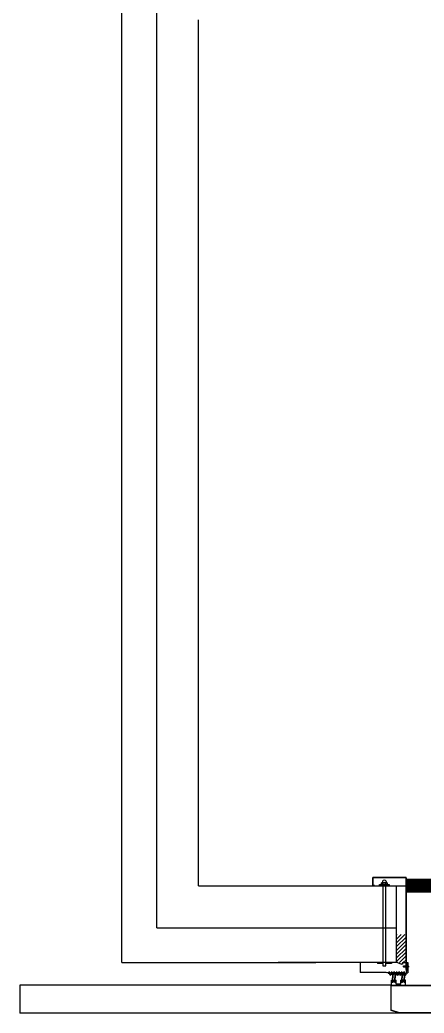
# Model space of a CAD drawing. Header units: millimetres. Extents: x 0 to 33600, y 0 to 8910.
# Drawn here: x 25696 to 26420, y 6144 to 7922 of the extents above; entities that cross this region are included whole.
import ezdxf
from ezdxf.lldxf.tags import DXFTag

# ---------------------------------------------------------------- set-up
doc = ezdxf.new("R2010")
doc.units = ezdxf.units.MM
doc.header["$LTSCALE"] = 20
doc.header["$MEASUREMENT"] = 0
doc.linetypes.add('CENTER', pattern=[2, 1.25, -0.25, 0.25, -0.25])
doc.linetypes.add('지하2층 평면도 정화조변경안$0$HID', pattern=[2, 1.1, -0.9])
doc.layers.get('0').update_dxf_attribs({"linetype": 'CONTINUOUS'})
for name, color, linetype in [('DOOR', 7, 'CONTINUOUS'), ('DOOR-2', 1, 'CONTINUOUS'), ('DOOR-3', 8, 'CONTINUOUS'), ('방열문', 7, 'CONTINUOUS'), ('지하2층 평면도 정화조변경안$0$A-FLOR-PANL', 253, 'CONTINUOUS'), ('지하2층 평면도 정화조변경안$0$HID', 253, '지하2층 평면도 정화조변경안$0$HID'), ('지하2층 평면도 정화조변경안$0$충돌방지대 IN', 253, 'CONTINUOUS')]:
    doc.layers.add(name, color=color, linetype=linetype)
tags = doc.linetypes.add('破線', pattern=[38.1, 25.4, -12.7]).pattern_tags.tags
tags[6:7] = [DXFTag(74, 4), DXFTag(75, 0), DXFTag(340, '0'), DXFTag(46, 1.0), DXFTag(50, 0.0), DXFTag(44, 0.0), DXFTag(45, 0.0)]
tags[4:5] = [DXFTag(74, 4), DXFTag(75, 0), DXFTag(340, '0'), DXFTag(46, 1.0), DXFTag(50, 0.0), DXFTag(44, 0.0), DXFTag(45, 0.0)]
tags = doc.linetypes.add('２点鎖線', pattern=[63.5, 31.75, -6.35, 6.35, -6.35, 6.35, -6.35]).pattern_tags.tags
tags[14:15] = [DXFTag(74, 4), DXFTag(75, 0), DXFTag(340, '0'), DXFTag(46, 1.0), DXFTag(50, 0.0), DXFTag(44, 0.0), DXFTag(45, 0.0)]
tags[12:13] = [DXFTag(74, 4), DXFTag(75, 0), DXFTag(340, '0'), DXFTag(46, 1.0), DXFTag(50, 0.0), DXFTag(44, 0.0), DXFTag(45, 0.0)]
tags[10:11] = [DXFTag(74, 4), DXFTag(75, 0), DXFTag(340, '0'), DXFTag(46, 1.0), DXFTag(50, 0.0), DXFTag(44, 0.0), DXFTag(45, 0.0)]
tags[8:9] = [DXFTag(74, 4), DXFTag(75, 0), DXFTag(340, '0'), DXFTag(46, 1.0), DXFTag(50, 0.0), DXFTag(44, 0.0), DXFTag(45, 0.0)]
tags[6:7] = [DXFTag(74, 4), DXFTag(75, 0), DXFTag(340, '0'), DXFTag(46, 1.0), DXFTag(50, 0.0), DXFTag(44, 0.0), DXFTag(45, 0.0)]
tags[4:5] = [DXFTag(74, 4), DXFTag(75, 0), DXFTag(340, '0'), DXFTag(46, 1.0), DXFTag(50, 0.0), DXFTag(44, 0.0), DXFTag(45, 0.0)]

# ---------------------------------------------------------------- blocks, each defined once
blk = doc.blocks.new('A$C2D346D32')
for p, q in [((43, 174.6), (10, 174.6)), ((10, 81.6), (10, 174.6)), ((45, 41.8), (45, 172.6)), ((42, 93.4), (42, 113.4)), ((45, 113.4), (42, 113.4)), ((9, 75.1), (6, 75.1)), ((6, 69.4), (6, 75.1)), ((9, 69.6), (9, 75.1)), ((10, 81.6), (11, 71.6)), ((11, 69.6), (11, 71.6)), ((42, 63.4), (42, 83.4)), ((2.5, 69.4), (6, 69.4)), ((2.5, 64.4), (11, 64.4)), ((2.5, 60.4), (11, 60.4)), ((2.5, 55.4), (11, 55.4)), ((2.5, 51.4), (11, 51.4)), ((2.5, 46.4), (11, 46.4)), ((2.5, 42.4), (11, 42.4)), ((2.5, 37.4), (11, 37.4)), ((11, 60.4), (11, 64.4)), ((11, 51.4), (11, 55.4)), ((11, 42.4), (11, 46.4)), ((11, 33.4), (11, 37.4)), ((45, 41.8), (39, 27.2)), ((45, 63.4), (42, 63.4)), ((2.5, 33.4), (11, 33.4)), ((2.5, 28.4), (11, 28.4)), ((2.5, 24.4), (11, 24.4)), ((2.5, 19.4), (11, 19.4)), ((2.5, 15.4), (11, 15.4)), ((2.5, 10.4), (8, 10.4)), ((8, 10.4), (8, 4.6)), ((37.5, 4.6), (8, 4.6)), ((11, 24.4), (11, 28.4)), ((11, 15.4), (11, 19.4)), ((29.2, 10.6), (13, 10.6)), ((13, 10.6), (13, 7.6)), ((29.2, 7.6), (13, 7.6)), ((28.2, 4.6), (34.8, 4.6)), ((29.5, 19.6), (29.2, 19.4)), ((29.2, 19.4), (33.8, 19.4)), ((29.2, 19.4), (29.2, 4.6)), ((29.5, 19.6), (33.5, 19.6)), ((29.5, 19.6), (29.5, 4.6)), ((33.5, 19.6), (33.8, 19.4)), ((33.5, 19.6), (33.5, 4.6)), ((33.8, 19.4), (33.8, 4.6)), ((43, 10.6), (33.8, 10.6)), ((40, 7.6), (33.8, 7.6)), ((38, 5.1), (37.5, 4.6)), ((38, 5.1), (38.5, 4.6)), ((45, 4.6), (38.5, 4.6)), ((39, 23.6), (39, 27.2)), ((45, 23.6), (39, 23.6)), ((40, 8.1), (40, 7.6)), ((45, 8.1), (40, 8.1)), ((45, 23.6), (45, 12.6)), ((45, 8.1), (45, 4.6))]:
    blk.add_line(p, q)
at = {"color": 1}
for p, q in [((31.2, 3.8), (31.2, 1.8)), ((31.8, 3.8), (31.2, 3.8)), ((31.5, 20.7), (31.5, 0)), ((31.8, 3.8), (31.8, 1.8))]:
    blk.add_line(p, q, dxfattribs=at)
for centre, radius, start, end in [((43, 172.6), 2, 0, 90), ((2.5, 66.9), 2.5, 90, 270), ((2.5, 57.9), 2.5, 90, 270), ((2.5, 48.9), 2.5, 90, 270), ((2.5, 39.9), 2.5, 90, 270), ((10, 69.6), 1, 180, 0), ((2.5, 30.9), 2.5, 90, 270), ((2.5, 21.9), 2.5, 90, 270), ((2.5, 12.9), 2.5, 90, 270), ((28.2, 4.4), 0.286, 90, 200.9424), ((31.5, 5.6), 3.84, 200.9424, 339.0576), ((34.8, 4.4), 0.286, 339.0576, 90), ((43, 12.6), 2, 270, 0)]:
    blk.add_arc(centre, radius, start, end)
blk = doc.blocks.new('A$C6C8934C4')
at = {"color": 0}
for centre, start in [((-3.4, -94.6), 81.3395), ((-3.4, -95.7), 81.3862)]:
    blk.add_arc(centre, 106.1, start, 90, dxfattribs=at)
blk.add_arc((12.4, 9.8), 0.538, 283.2102, 67.1877)
at = {"layer": '방열문', "color": 1, "linetype": 'CENTER'}
for p, q in [((-20.6, 11), (-3.4, 11)), ((-16.7, 14.9), (-16.7, 7.1))]:
    blk.add_line(p, q, dxfattribs=at)
at = {"layer": '방열문', "color": 0}
for p, q in [((-15, 11.5), (-3.4, 11.5)), ((-15, 10.5), (-3.4, 10.5))]:
    blk.add_line(p, q, dxfattribs=at)
blk.add_arc((-16.7, 11), 1.81, 16.6015, 343.3985, dxfattribs=at)
at = {"layer": '방열문', "color": 1, "linetype": 'CENTER'}
blk.add_arc((-3.4, -95.1), 106.1, 80.8303, 90, dxfattribs=at)
blk = doc.blocks.new('A$C755A1BEC')
for p, q in [((0, 17.8), (0, 0.2)), ((49.8, 18), (0.2, 18)), ((3.2, 2.5), (3.2, 0.2)), ((4.7, 2.5), (4.7, 0.2)), ((11.7, 2.5), (11.7, 0.2)), ((13.2, 2.5), (13.2, 0.2)), ((16.5, 14.5), (33.5, 14.5)), ((16.5, 14.5), (16.5, 0.2)), ((33.5, 14.5), (33.5, 0.2)), ((36.7, 2.5), (36.7, 0.2)), ((38.2, 2.5), (38.2, 0.2)), ((45.2, 2.5), (45.2, 0.2)), ((46.7, 2.5), (46.7, 0.2)), ((50, 17.8), (50, 0.2)), ((0.2, 0), (3, 0)), ((4.9, 0), (11.5, 0)), ((13.4, 0), (16.3, 0)), ((36.5, 0), (33.7, 0)), ((45, 0), (38.4, 0)), ((49.8, 0), (46.9, 0))]:
    blk.add_line(p, q)
for centre, radius, start, end in [((0.2, 17.8), 0.2, 90, 180), ((0.2, 0.2), 0.2, 180, 270), ((4, 4.9), 2.5, 287.4576, 252.5424), ((3, 0.2), 0.2, 270, 0), ((4.9, 0.2), 0.2, 180, 270), ((12.5, 4.9), 2.5, 287.4576, 252.5424), ((11.5, 0.2), 0.2, 270, 0), ((13.4, 0.2), 0.2, 180, 270), ((16.3, 0.2), 0.2, 270, 0), ((33.7, 0.2), 0.2, 180, 270), ((37.5, 4.9), 2.5, 287.4576, 252.5424), ((36.5, 0.2), 0.2, 270, 0), ((38.4, 0.2), 0.2, 180, 270), ((46, 4.9), 2.5, 287.4576, 252.5424), ((45, 0.2), 0.2, 270, 0), ((46.9, 0.2), 0.2, 180, 270), ((49.8, 17.8), 0.2, 0, 90), ((49.8, 0.2), 0.2, 270, 0)]:
    blk.add_arc(centre, radius, start, end)

msp = doc.modelspace()

# ---------------------------------------------------------------- hatches: boundary and pattern name
h = msp.add_hatch()
h.set_pattern_fill('DOTS', color=256, scale=2.5, style=0)
h.set_pattern_definition([(0, (33606.2383, -2570.3093), (1.984375, 3.96875), [0, -3.96875])])
edge = h.paths.add_edge_path()
edge.add_line((26390.7, 6231), (26390.7, 6216.2))
edge = h.paths.add_edge_path()
edge.add_line((26389.2, 6226.8), (26389.2, 6218.7))
edge = h.paths.add_edge_path()
edge.add_line((26387.7, 6226.8), (26387.7, 6218.7))
edge = h.paths.add_edge_path()
edge.add_line((26305.7, 6233.7), (26305.7, 6217.2))
edge = h.paths.add_edge_path()
edge.add_arc((26306.7, 6233.7), 1, 90, 180)
edge = h.paths.add_edge_path()
edge.add_line((26372.1, 6234.7), (26306.7, 6234.7))
edge = h.paths.add_edge_path()
edge.add_line((26390.7, 6234.7), (26390.7, 6231.5))
edge = h.paths.add_edge_path()
edge.add_line((26389.2, 6232.2), (26389.2, 6229.1))
edge = h.paths.add_edge_path()
edge.add_line((26388.9, 6232.2), (26389.2, 6232.2))
edge = h.paths.add_edge_path()
edge.add_line((26388.9, 6234.7), (26388.9, 6232.2))
edge = h.paths.add_edge_path()
edge.add_line((26388.9, 6234.7), (26390.7, 6234.7))
edge = h.paths.add_edge_path()
edge.add_line((26387.7, 6233.7), (26387.7, 6229.1))
edge = h.paths.add_edge_path()
edge.add_arc((26386.7, 6233.7), 1, 0, 90)
edge = h.paths.add_edge_path()
edge.add_line((26381.2, 6234.7), (26386.7, 6234.7))
edge = h.paths.add_edge_path()
edge.add_line((26381.2, 6234.7), (26381.2, 6231.7))
edge = h.paths.add_edge_path()
edge.add_line((26372.1, 6234.7), (26379.4, 6231.7))
edge = h.paths.add_edge_path()
edge.add_line((26381.2, 6231.7), (26379.4, 6231.7))
edge = h.paths.add_edge_path()
edge.add_line((26352.2, 6217.2), (26305.7, 6217.2))
edge = h.paths.add_edge_path()
edge.add_arc((26386.5, 6213.5), 1.25, 180, 0)
edge = h.paths.add_edge_path()
edge.add_line((26385.3, 6213.5), (26385.3, 6217.7))
edge = h.paths.add_edge_path()
edge.add_line((26387.8, 6213.5), (26387.8, 6216.2))
edge = h.paths.add_edge_path()
edge.add_line((26380.8, 6217.7), (26378.8, 6217.7))
edge = h.paths.add_edge_path()
edge.add_line((26383.3, 6213.5), (26383.3, 6217.7))
edge = h.paths.add_edge_path()
edge.add_line((26380.8, 6213.5), (26380.8, 6217.7))
edge = h.paths.add_edge_path()
edge.add_arc((26382, 6213.5), 1.25, 180, 0)
edge = h.paths.add_edge_path()
edge.add_line((26385.3, 6217.7), (26383.3, 6217.7))
edge = h.paths.add_edge_path()
edge.add_line((26378.8, 6213.5), (26378.8, 6217.7))
edge = h.paths.add_edge_path()
edge.add_arc((26377.5, 6213.5), 1.25, 180, 0)
edge = h.paths.add_edge_path()
edge.add_line((26376.3, 6213.5), (26376.3, 6217.7))
edge = h.paths.add_edge_path()
edge.add_line((26365.3, 6213.5), (26365.3, 6217.7))
edge = h.paths.add_edge_path()
edge.add_arc((26364, 6213.5), 1.25, 180, 0)
edge = h.paths.add_edge_path()
edge.add_line((26362.8, 6213.5), (26362.8, 6217.7))
edge = h.paths.add_edge_path()
edge.add_line((26367.3, 6217.7), (26365.3, 6217.7))
edge = h.paths.add_edge_path()
edge.add_line((26367.3, 6213.5), (26367.3, 6217.7))
edge = h.paths.add_edge_path()
edge.add_arc((26368.5, 6213.5), 1.25, 180, 0)
edge = h.paths.add_edge_path()
edge.add_line((26369.8, 6213.5), (26369.8, 6217.7))
edge = h.paths.add_edge_path()
edge.add_line((26376.3, 6217.7), (26374.3, 6217.7))
edge = h.paths.add_edge_path()
edge.add_arc((26373, 6213.5), 1.25, 180, 0)
edge = h.paths.add_edge_path()
edge.add_line((26371.8, 6213.5), (26371.8, 6217.7))
edge = h.paths.add_edge_path()
edge.add_line((26374.3, 6213.5), (26374.3, 6217.7))
edge = h.paths.add_edge_path()
edge.add_line((26371.8, 6217.7), (26369.8, 6217.7))
edge = h.paths.add_edge_path()
edge.add_line((26360.8, 6213.5), (26360.8, 6217.7))
edge = h.paths.add_edge_path()
edge.add_line((26362.8, 6217.7), (26360.8, 6217.7))
edge = h.paths.add_edge_path()
edge.add_line((26387.7, 6218.7), (26389.2, 6218.7))
edge = h.paths.add_edge_path()
edge.add_line((26387.8, 6216.2), (26390.7, 6216.2))
edge = h.paths.add_edge_path()
edge.add_line((26358.3, 6213.5), (26358.3, 6215.2))
edge = h.paths.add_edge_path()
edge.add_arc((26358.2, 6217.2), 0.5, 270, 90)
edge = h.paths.add_edge_path()
edge.add_line((26358.2, 6217.7), (26357.2, 6217.7))
edge = h.paths.add_edge_path()
edge.add_line((26355.4, 6216.7), (26355.4, 6215.2))
edge = h.paths.add_edge_path()
edge.add_line((26358.3, 6215.2), (26355.4, 6215.2))
edge = h.paths.add_edge_path()
edge.add_line((26358.2, 6216.7), (26355.4, 6216.7))
edge = h.paths.add_edge_path()
edge.add_line((26352.2, 6217.2), (26357.2, 6217.7))
edge = h.paths.add_edge_path()
edge.add_arc((26359.5, 6213.5), 1.25, 180, 0)
edge = h.paths.add_edge_path()
edge.add_arc((26390.8, 6226.3), 0.143, 180, 290.9424)
edge = h.paths.add_edge_path()
edge.add_arc((26390.2, 6228), 1.92, 290.9424, 69.0576)
edge = h.paths.add_edge_path()
edge.add_arc((26390.8, 6229.6), 0.143, 69.0576, 180)
edge = h.paths.add_edge_path(flags=16)
edge.add_line((26390.7, 6226.3), (26390.7, 6229.6))
edge = h.paths.add_edge_path(flags=16)
edge.add_line((26391.1, 6227.8), (26392.1, 6227.8))
edge = h.paths.add_edge_path(flags=16)
edge.add_line((26391.1, 6228.1), (26392.1, 6228.1))
edge = h.paths.add_edge_path(flags=16)
edge.add_line((26391.1, 6228.1), (26391.1, 6227.8))
edge = h.paths.add_edge_path()
edge.add_line((26383.2, 6229), (26383.3, 6229.1))
edge = h.paths.add_edge_path()
edge.add_line((26383.3, 6226.8), (26383.3, 6229.1))
edge = h.paths.add_edge_path()
edge.add_line((26383.2, 6227), (26383.3, 6226.8))
edge = h.paths.add_edge_path()
edge.add_line((26383.2, 6227), (26383.2, 6229))
edge = h.paths.add_edge_path()
edge.add_line((26382.6, 6228), (26393, 6228))
edge = h.paths.add_edge_path()
edge.add_line((26383.3, 6226.8), (26390.7, 6226.8))
edge = h.paths.add_edge_path()
edge.add_line((26383.3, 6229.1), (26390.7, 6229.1))
edge = h.paths.add_edge_path()
edge.add_line((26383.2, 6227), (26390.7, 6227))
edge = h.paths.add_edge_path()
edge.add_line((26383.2, 6229), (26390.7, 6229))
edge = h.paths.add_edge_path()
edge.add_line((26390.4, 6231.2), (26390.7, 6231))
edge = h.paths.add_edge_path()
edge.add_line((26390.4, 6231.2), (26390.7, 6231.5))
edge = h.paths.add_edge_path()
edge.add_line((26346.3, 6233.2), (26336.3, 6233.2))
edge = h.paths.add_edge_path()
edge.add_line((26336.3, 6234.7), (26336.3, 6233.2))
edge = h.paths.add_edge_path()
edge.add_line((26361.3, 6234.7), (26361.3, 6233.2))
edge = h.paths.add_edge_path()
edge.add_line((26361.3, 6233.2), (26351.3, 6233.2))
at = {"layer": 'DOOR-2', "linetype": '破線', "ltscale": 0.5}
h = msp.add_hatch(dxfattribs=at)
h.set_pattern_fill('ANSI31', color=256, scale=1.5)
h.set_pattern_definition([(45, (198.883, -110294.7964), (-3.36759605, 3.36759605), [])])
h.paths.add_polyline_path([(26387.7, 6284.7), (26370.7, 6284.7), (26370.7, 6234.7), (26387.7, 6234.7)])

# ---------------------------------------------------------------- linework, layer by layer
at = {"layer": 'DOOR'}
for p, q in [((26387, 6387.2), (26328, 6387.2)), ((26328, 6387.2), (26328, 6372.2)), ((26328.4, 6386.9), (26387.2, 6386.9)), ((26328.4, 6372.6), (26328.4, 6386.9)), ((26387.7, 6386.4), (26387.7, 6222.2)), ((26388, 6222.2), (26388, 6386.2)), ((26328, 6372.2), (26387.7, 6372.2)), ((26331.2, 6372.6), (26328.4, 6372.6)), ((26331.2, 6372.2), (26331.2, 6372.6))]:
    msp.add_line(p, q, dxfattribs=at)
msp.add_lwpolyline([(26471, 6144.2), (26375.7, 6144.2), (26360.7, 6149.2), (26360.7, 6194.2), (26471, 6194.2)], dxfattribs=at)
for centre, radius in [((26387, 6386.2), 1), ((26387.2, 6386.4), 0.5)]:
    msp.add_arc(centre, radius, 360, 90, dxfattribs=at)
at = {"layer": 'DOOR-2', "ltscale": 0.5}
for p, q in [((26340, 6373.2), (26340, 6374.2)), ((26340, 6374.2), (26357.5, 6374.2)), ((26357.5, 6373.2), (26340, 6373.2)), ((26357.5, 6374.2), (26357.5, 6373.2))]:
    msp.add_line(p, q, dxfattribs=at)
at = {"layer": 'DOOR-2', "linetype": 'Continuous', "ltscale": 5}
for p, q in [((26345, 6378.2), (26343.8, 6377.7)), ((26343.8, 6374.5), (26343.8, 6377.7)), ((26345, 6374.2), (26343.8, 6374.5)), ((26345, 6378.2), (26352.5, 6378.2)), ((26352.5, 6374.2), (26345, 6374.2)), ((26345.1, 6378.3), (26352.4, 6378.3)), ((26346.3, 6374.5), (26346.3, 6377.7)), ((26351.3, 6374.5), (26351.3, 6377.7)), ((26352.5, 6378.2), (26353.8, 6377.7)), ((26352.5, 6374.2), (26353.8, 6374.5)), ((26353.8, 6377.7), (26353.8, 6374.5))]:
    msp.add_line(p, q, dxfattribs=at)
at = {"layer": 'DOOR-2', "linetype": '破線', "ltscale": 0.5}
for p, q in [((26351.3, 6372.2), (26346.3, 6372.2)), ((26346.3, 6372.2), (26346.3, 6229)), ((26351.3, 6229), (26351.3, 6372.2)), ((26346.3, 6229), (26351.3, 6229))]:
    msp.add_line(p, q, dxfattribs=at)
at = {"layer": 'DOOR-2', "linetype": '２点鎖線', "ltscale": 5}
for p, q in [((26370.7, 6234.7), (26370.7, 6372.2)), ((26369.2, 6234.7), (26158.7, 6234.7)), ((25695.7, 6194.2), (25695.7, 6144.2)), ((26360.7, 6194.2), (25695.7, 6194.2)), ((26375.7, 6144.2), (25695.7, 6144.2))]:
    msp.add_line(p, q, dxfattribs=at)
at = {"layer": 'DOOR-2', "linetype": 'Continuous', "ltscale": 5}
for centre, radius, start, end in [((26345, 6378.3), 0.1, 270, 0), ((26344.9, 6376), 2.24, 50.7195, 85.6777), ((26344.5, 6380), 5.78, 274.9793, 287.6405), ((26348.8, 6378.6), 3.66, 356.207, 183.793), ((26348.8, 6371.7), 6.5, 67.3801, 112.6199), ((26348.8, 6386.8), 12.6, 258.5788, 281.4212), ((26352.7, 6376), 2.24, 94.3223, 129.2805), ((26353, 6380), 5.78, 252.3595, 265.0207), ((26352.5, 6378.3), 0.1, 180, 270)]:
    msp.add_arc(centre, radius, start, end, dxfattribs=at)
at = {"layer": 'DOOR-3'}
msp.add_lwpolyline([(26471, 6144.7), (26375.7, 6144.7), (26361.2, 6149.6), (26361.2, 6193.7), (26471, 6193.7)], dxfattribs=at)
at = {"layer": '지하2층 평면도 정화조변경안$0$A-FLOR-PANL'}
for p, q in [((25878.3, 6234.7), (25878.3, 8059.7)), ((25940.8, 6297.2), (25940.8, 7997.2)), ((26015.8, 6372.2), (26387.7, 6372.2)), ((25940.8, 6297.2), (26370.7, 6297.2)), ((25878.3, 6234.7), (26225.8, 6234.7))]:
    msp.add_line(p, q, dxfattribs=at)
at = {"layer": '지하2층 평면도 정화조변경안$0$HID', "const_width": 25}
msp.add_lwpolyline([(26388, 6372.2), (27593.3, 6372.2)], dxfattribs=at)
at = {"layer": '지하2층 평면도 정화조변경안$0$충돌방지대 IN'}
msp.add_line((26015.8, 6372.2), (26015.8, 7922.2), dxfattribs=at)

# ---------------------------------------------------------------- block references
at = {"yscale": 0.5, "zscale": 0.5}
for name, p, xscale, rotation in [('A$C2D346D32', (26393, 6212.2), 0.5, 90), ('A$C6C8934C4', (26358.2, 6209.1), -0.5, 270), ('A$C6C8934C4', (26362.4, 6209.1), -0.5, 270), ('A$C6C8934C4', (26374.9, 6209.1), -0.5, 270), ('A$C6C8934C4', (26379.2, 6209.1), -0.5, 270)]:
    msp.add_blockref(name, p, dxfattribs=dict(at, xscale=xscale, rotation=rotation))
at = {"color": 1, "xscale": 0.5, "yscale": 0.5, "zscale": 0.5, "rotation": 180}
msp.add_blockref('A$C755A1BEC', (26386.7, 6203.2), dxfattribs=at)

doc.saveas('drawing.dxf')
